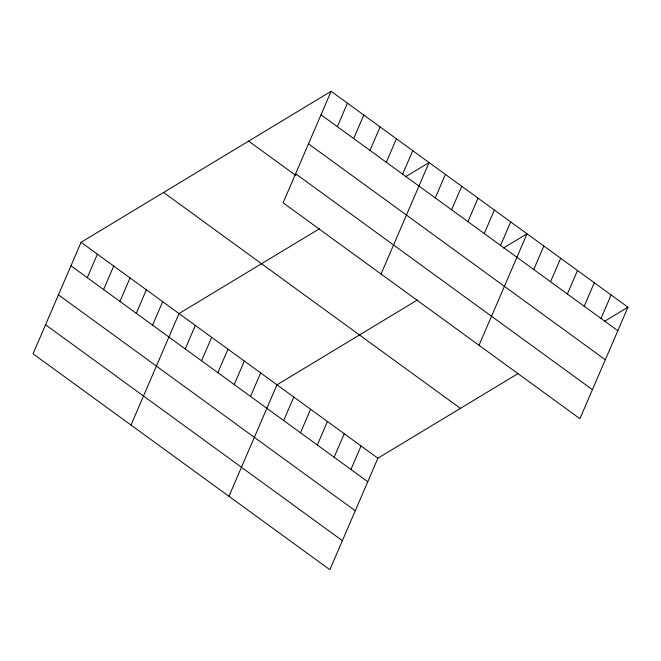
<?xml version="1.0" encoding="UTF-8"?>
<svg xmlns="http://www.w3.org/2000/svg" width="661" height="661" viewBox="0 0 661 661"><rect width="100%" height="100%" fill="white"/><g stroke="black" fill="none" stroke-linecap="round" stroke-linejoin="round"><path stroke-width="0.99" d="M331.128 91.284L283.106 202.795L579.928 418.702L627.95 307.2L331.128 91.284L81.072 242.298L33.05 353.8L329.872 569.716L377.894 458.205L518.455 373.325M87.277 277.678L97.398 254.171M103.603 289.551L113.725 266.044M119.922 301.424L130.043 277.926M136.249 313.297L146.37 289.799M152.575 325.179L162.697 301.672M131.002 425.048L179.024 313.545L319.585 228.665M185.229 348.925L195.35 325.427M201.555 360.799L211.677 337.3M217.874 372.672L227.995 349.173M337.333 126.664L347.455 103.166M234.201 384.553L244.322 361.046M353.66 138.537L363.781 115.039M250.527 396.426L260.649 372.928M369.978 150.419L380.1 126.912M228.954 496.304L276.976 384.801L417.537 299.912M386.305 162.292L396.426 138.785M283.668 420.536L293.79 397.038M402.632 174.165L412.753 150.667M300.491 432.773L310.612 409.266M381.058 274.042L429.08 162.54L405.499 176.776M317.313 445.01L327.435 421.503M435.285 197.912L445.407 174.413M334.135 457.238L344.257 433.74M451.612 209.793L461.733 186.286M350.95 469.475L361.071 445.977M467.93 221.666L478.052 198.16M484.257 233.54L494.378 210.041M500.584 245.413L510.705 221.914M479.01 345.29L527.032 233.787L503.451 248.024M533.733 269.523L543.854 246.024M550.547 281.76L560.668 258.261M567.369 293.996L577.491 270.498M584.192 306.233L594.313 282.726M601.006 318.47L611.128 294.963M604.377 321.436L627.95 307.2M321.006 114.791L617.828 330.698M308.497 143.834L605.319 359.741M295.616 173.752L592.438 389.66M248.61 141.124L295.954 175.562M163.589 192.467L460.411 408.374M81.072 242.298L377.894 458.205M70.95 265.796L367.772 481.712M58.441 294.839L355.263 510.755M45.559 324.758L342.381 540.673"/></g></svg>
